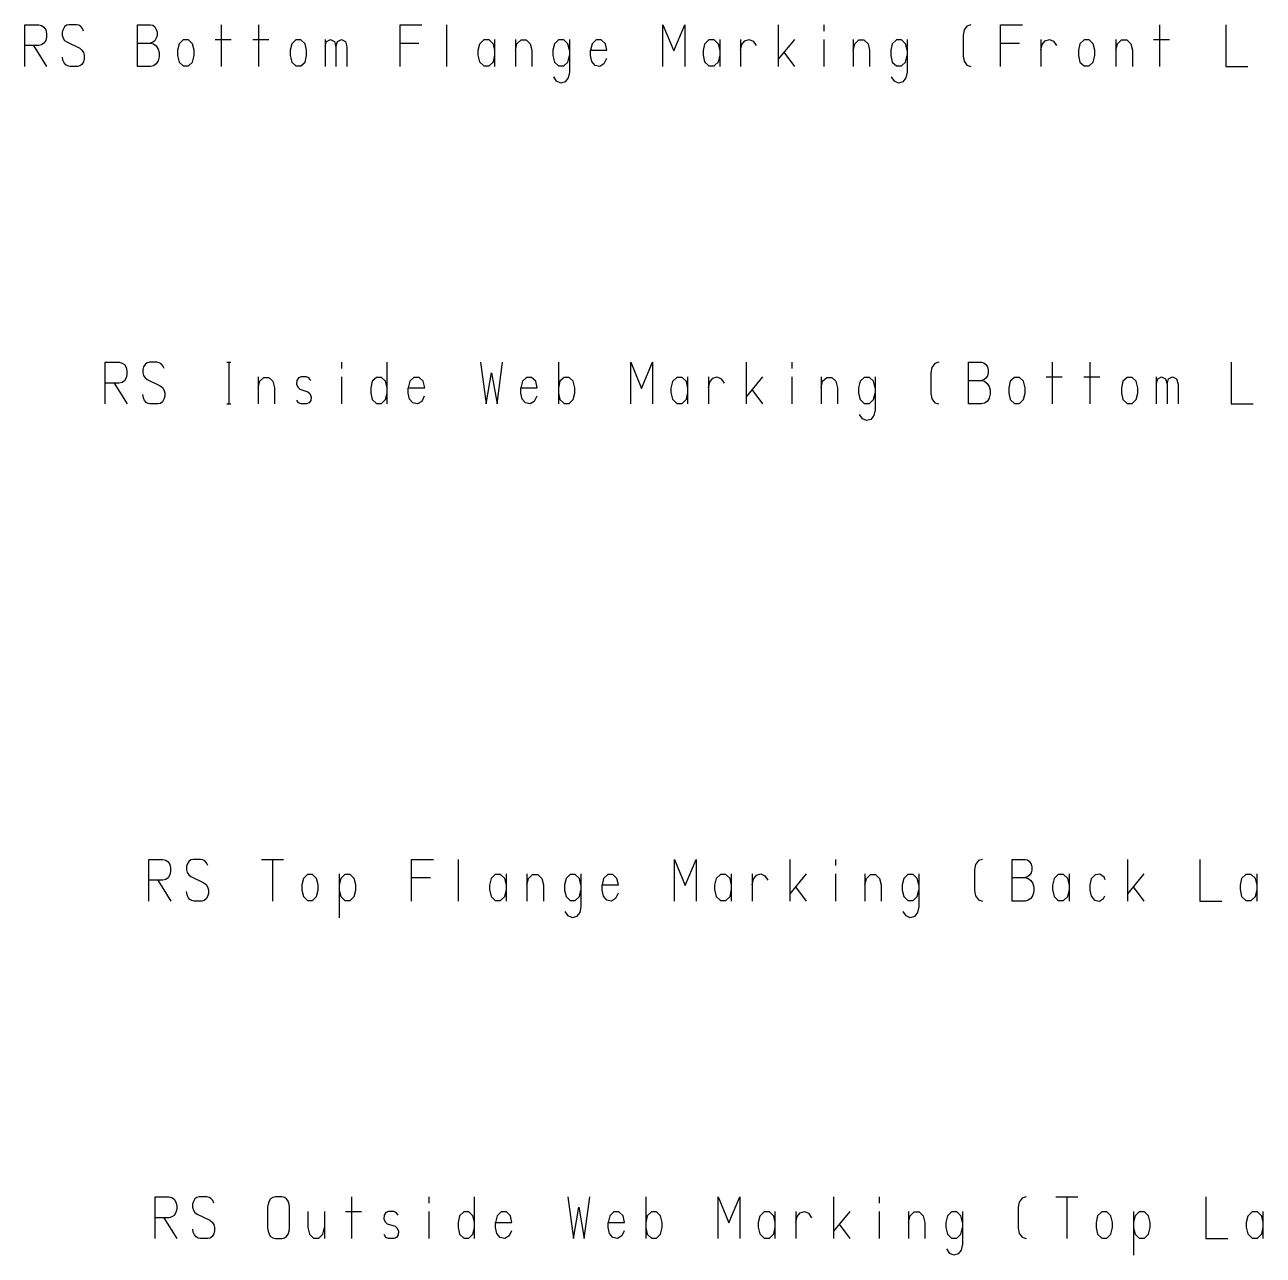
# Model space of a CAD drawing. Header units: metres. Extents: x -572 to -120, y 29 to 92.
# Drawn here: x -571.9 to -512.5, y 32.6 to 91.7 of the extents above; entities that cross this region are included whole.
import ezdxf

# ---------------------------------------------------------------- set-up
doc = ezdxf.new("R2010")
doc.units = ezdxf.units.M

msp = doc.modelspace()

# ---------------------------------------------------------------- linework, layer by layer
at = {"layer": 'Info', "color": 11, "linetype": 'CONTINUOUS'}
for p, q in [((-571.913, 91.655), (-571.238, 91.655)), ((-571.913, 89.655), (-571.913, 91.655)), ((-571.238, 91.655), (-571.107, 91.618)), ((-571.107, 91.618), (-570.994, 91.543)), ((-570.994, 91.543), (-570.91, 91.405)), ((-570.001, 91.555), (-570.076, 91.43)), ((-569.907, 91.63), (-570.001, 91.555)), ((-569.794, 91.655), (-569.907, 91.63)), ((-569.438, 91.655), (-569.794, 91.655)), ((-569.326, 91.63), (-569.438, 91.655)), ((-569.232, 91.58), (-569.326, 91.63)), ((-569.147, 91.48), (-569.232, 91.58)), ((-569.091, 91.355), (-569.147, 91.48)), ((-566.513, 91.655), (-565.885, 91.655)), ((-566.513, 89.655), (-566.513, 91.655)), ((-565.885, 91.655), (-565.772, 91.63)), ((-565.772, 91.63), (-565.679, 91.555)), ((-565.679, 91.555), (-565.604, 91.43)), ((-562.482, 89.655), (-562.482, 91.655)), ((-560.682, 89.655), (-560.682, 91.655)), ((-553.913, 91.655), (-552.863, 91.655)), ((-553.913, 89.655), (-553.913, 91.655)), ((-551.682, 91.655), (-551.682, 89.655)), ((-541.313, 91.655), (-540.788, 90.405)), ((-541.313, 89.655), (-541.313, 91.655)), ((-540.788, 90.405), (-540.263, 91.655)), ((-540.263, 91.655), (-540.263, 89.655)), ((-535.782, 91.655), (-535.782, 89.655)), ((-533.588, 91.655), (-533.588, 91.355)), ((-526.726, 91.593), (-526.866, 91.405)), ((-526.538, 91.655), (-526.726, 91.593)), ((-525.113, 91.655), (-524.063, 91.655)), ((-525.113, 89.655), (-525.113, 91.655)), ((-517.482, 89.655), (-517.482, 91.655)), ((-514.313, 91.655), (-514.313, 89.655)), ((-570.91, 90.905), (-570.994, 90.768)), ((-570.91, 91.405), (-570.872, 91.243)), ((-570.872, 91.068), (-570.91, 90.905)), ((-570.872, 91.243), (-570.872, 91.068)), ((-570.076, 91.43), (-570.113, 91.305)), ((-570.113, 91.305), (-570.113, 91.155)), ((-570.113, 91.155), (-570.076, 91.018)), ((-570.076, 91.018), (-570.001, 90.905)), ((-570.001, 90.905), (-569.897, 90.83)), ((-565.679, 90.893), (-565.772, 90.818)), ((-565.604, 91.005), (-565.679, 90.893)), ((-565.604, 91.43), (-565.566, 91.293)), ((-565.566, 91.143), (-565.604, 91.005)), ((-565.566, 91.293), (-565.566, 91.143)), ((-564.31, 90.93), (-564.507, 90.743)), ((-564.066, 90.93), (-564.31, 90.93)), ((-563.869, 90.743), (-564.066, 90.93)), ((-562.782, 90.955), (-562.013, 90.955)), ((-560.982, 90.955), (-560.213, 90.955)), ((-558.91, 90.93), (-559.107, 90.743)), ((-558.666, 90.93), (-558.91, 90.93)), ((-558.469, 90.743), (-558.666, 90.93)), ((-557.513, 90.955), (-557.513, 89.655)), ((-557.438, 90.855), (-557.251, 90.955)), ((-557.251, 90.955), (-557.063, 90.855)), ((-556.913, 90.855), (-556.726, 90.955)), ((-556.726, 90.955), (-556.538, 90.855)), ((-549.901, 90.93), (-550.107, 90.73)), ((-549.647, 90.93), (-549.901, 90.93)), ((-549.441, 90.73), (-549.647, 90.93)), ((-549.366, 89.655), (-549.366, 90.955)), ((-548.382, 90.955), (-548.382, 89.655)), ((-548.307, 90.743), (-548.11, 90.93)), ((-548.11, 90.93), (-547.866, 90.93)), ((-547.866, 90.93), (-547.669, 90.743)), ((-546.31, 90.93), (-546.507, 90.743)), ((-546.066, 90.93), (-546.31, 90.93)), ((-545.869, 90.743), (-546.066, 90.93)), ((-545.794, 90.955), (-545.794, 89.38)), ((-544.51, 90.93), (-544.707, 90.743)), ((-544.266, 90.93), (-544.51, 90.93)), ((-544.069, 90.743), (-544.266, 90.93)), ((-539.101, 90.93), (-539.307, 90.73)), ((-538.847, 90.93), (-539.101, 90.93)), ((-538.641, 90.73), (-538.847, 90.93)), ((-538.566, 89.655), (-538.566, 90.955)), ((-537.582, 90.955), (-537.582, 89.655)), ((-537.526, 90.705), (-537.376, 90.893)), ((-537.376, 90.893), (-537.169, 90.955)), ((-537.169, 90.955), (-536.972, 90.868)), ((-534.994, 90.955), (-535.782, 90.005)), ((-533.588, 90.955), (-533.588, 89.655)), ((-532.182, 90.955), (-532.182, 89.655)), ((-532.107, 90.743), (-531.91, 90.93)), ((-531.91, 90.93), (-531.666, 90.93)), ((-531.666, 90.93), (-531.469, 90.743)), ((-530.11, 90.93), (-530.307, 90.743)), ((-529.866, 90.93), (-530.11, 90.93)), ((-529.669, 90.743), (-529.866, 90.93)), ((-529.594, 90.955), (-529.594, 89.38)), ((-526.866, 91.405), (-526.913, 91.155)), ((-526.913, 91.155), (-526.913, 90.155)), ((-523.182, 90.955), (-523.182, 89.655)), ((-523.126, 90.705), (-522.976, 90.893)), ((-522.976, 90.893), (-522.769, 90.955)), ((-522.769, 90.955), (-522.572, 90.868)), ((-521.11, 90.93), (-521.307, 90.743)), ((-520.866, 90.93), (-521.11, 90.93)), ((-520.669, 90.743), (-520.866, 90.93)), ((-519.582, 90.955), (-519.582, 89.655)), ((-519.507, 90.743), (-519.31, 90.93)), ((-519.31, 90.93), (-519.066, 90.93)), ((-519.066, 90.93), (-518.869, 90.743)), ((-517.782, 90.955), (-517.013, 90.955)), ((-571.238, 90.655), (-571.913, 90.655)), ((-571.491, 90.655), (-570.863, 89.655)), ((-571.107, 90.693), (-571.238, 90.655)), ((-570.994, 90.768), (-571.107, 90.693)), ((-569.897, 90.83), (-569.279, 90.53)), ((-569.279, 90.53), (-569.176, 90.443)), ((-569.176, 90.443), (-569.101, 90.33)), ((-569.101, 90.33), (-569.063, 90.193)), ((-566.513, 90.78), (-565.885, 90.78)), ((-565.772, 90.818), (-565.885, 90.78)), ((-565.885, 90.78), (-565.744, 90.743)), ((-565.744, 90.743), (-565.613, 90.643)), ((-565.613, 90.643), (-565.519, 90.493)), ((-565.519, 90.493), (-565.472, 90.318)), ((-565.472, 90.318), (-565.472, 90.118)), ((-564.507, 90.743), (-564.582, 90.43)), ((-564.582, 90.43), (-564.582, 90.18)), ((-563.794, 90.43), (-563.869, 90.743)), ((-563.794, 90.18), (-563.794, 90.43)), ((-559.107, 90.743), (-559.182, 90.43)), ((-559.182, 90.43), (-559.182, 90.18)), ((-558.394, 90.43), (-558.469, 90.743)), ((-558.394, 90.18), (-558.394, 90.43)), ((-557.513, 90.605), (-557.438, 90.855)), ((-557.063, 90.855), (-556.988, 90.605)), ((-556.988, 90.605), (-556.913, 90.855)), ((-556.988, 90.605), (-556.988, 89.655)), ((-556.538, 90.855), (-556.463, 90.605)), ((-556.463, 90.605), (-556.463, 89.655)), ((-553.913, 90.78), (-553.013, 90.78)), ((-550.107, 90.73), (-550.182, 90.418)), ((-550.182, 90.418), (-550.182, 90.205)), ((-549.366, 90.418), (-549.441, 90.73)), ((-548.382, 90.43), (-548.307, 90.743)), ((-547.669, 90.743), (-547.594, 90.43)), ((-547.594, 90.43), (-547.594, 89.655)), ((-546.507, 90.743), (-546.582, 90.43)), ((-546.582, 90.43), (-546.582, 90.18)), ((-545.794, 90.43), (-545.869, 90.743)), ((-544.707, 90.743), (-544.782, 90.43)), ((-544.782, 90.43), (-543.994, 90.43)), ((-544.782, 90.18), (-544.782, 90.43)), ((-543.994, 90.43), (-544.069, 90.743)), ((-539.307, 90.73), (-539.382, 90.418)), ((-539.382, 90.418), (-539.382, 90.205)), ((-538.566, 90.418), (-538.641, 90.73)), ((-537.582, 90.43), (-537.526, 90.705)), ((-536.972, 90.868), (-536.832, 90.655)), ((-535.51, 90.343), (-534.994, 89.655)), ((-532.182, 90.43), (-532.107, 90.743)), ((-531.469, 90.743), (-531.394, 90.43)), ((-531.394, 90.43), (-531.394, 89.655)), ((-530.307, 90.743), (-530.382, 90.43)), ((-530.382, 90.43), (-530.382, 90.18)), ((-529.594, 90.43), (-529.669, 90.743)), ((-525.113, 90.78), (-524.213, 90.78)), ((-523.182, 90.43), (-523.126, 90.705)), ((-522.572, 90.868), (-522.432, 90.655)), ((-521.307, 90.743), (-521.382, 90.43)), ((-521.382, 90.43), (-521.382, 90.18)), ((-520.594, 90.43), (-520.669, 90.743)), ((-520.594, 90.18), (-520.594, 90.43)), ((-519.582, 90.43), (-519.507, 90.743)), ((-518.869, 90.743), (-518.794, 90.43)), ((-518.794, 90.43), (-518.794, 89.655)), ((-570.085, 89.955), (-570.104, 90.105)), ((-570.029, 89.83), (-570.085, 89.955)), ((-569.944, 89.73), (-570.029, 89.83)), ((-569.851, 89.68), (-569.944, 89.73)), ((-569.176, 89.755), (-569.269, 89.68)), ((-569.101, 89.88), (-569.176, 89.755)), ((-569.063, 90.018), (-569.101, 89.88)), ((-569.063, 90.193), (-569.063, 90.018)), ((-565.744, 89.693), (-565.885, 89.655)), ((-565.613, 89.78), (-565.744, 89.693)), ((-565.519, 89.93), (-565.613, 89.78)), ((-565.472, 90.118), (-565.519, 89.93)), ((-564.582, 90.18), (-564.507, 89.868)), ((-564.507, 89.868), (-564.31, 89.68)), ((-564.066, 89.68), (-563.869, 89.868)), ((-563.869, 89.868), (-563.794, 90.18)), ((-559.182, 90.18), (-559.107, 89.868)), ((-559.107, 89.868), (-558.91, 89.68)), ((-558.666, 89.68), (-558.469, 89.868)), ((-558.469, 89.868), (-558.394, 90.18)), ((-550.182, 90.205), (-550.107, 89.88)), ((-550.107, 89.88), (-549.901, 89.68)), ((-549.647, 89.68), (-549.441, 89.88)), ((-549.441, 89.88), (-549.366, 90.205)), ((-546.582, 90.18), (-546.507, 89.868)), ((-546.507, 89.868), (-546.31, 89.68)), ((-546.066, 89.68), (-545.869, 89.868)), ((-545.869, 89.868), (-545.794, 90.18)), ((-544.716, 89.893), (-544.782, 90.18)), ((-544.557, 89.705), (-544.716, 89.893)), ((-544.332, 89.655), (-544.557, 89.705)), ((-544.135, 89.78), (-544.332, 89.655)), ((-544.013, 90.03), (-544.135, 89.78)), ((-539.382, 90.205), (-539.307, 89.88)), ((-539.307, 89.88), (-539.101, 89.68)), ((-538.847, 89.68), (-538.641, 89.88)), ((-538.641, 89.88), (-538.566, 90.205)), ((-530.382, 90.18), (-530.307, 89.868)), ((-530.307, 89.868), (-530.11, 89.68)), ((-529.866, 89.68), (-529.669, 89.868)), ((-529.669, 89.868), (-529.594, 90.18)), ((-526.913, 90.155), (-526.866, 89.905)), ((-526.866, 89.905), (-526.726, 89.718)), ((-526.726, 89.718), (-526.538, 89.655)), ((-521.382, 90.18), (-521.307, 89.868)), ((-521.307, 89.868), (-521.11, 89.68)), ((-520.866, 89.68), (-520.669, 89.868)), ((-520.669, 89.868), (-520.594, 90.18)), ((-569.738, 89.655), (-569.851, 89.68)), ((-569.382, 89.655), (-569.738, 89.655)), ((-569.269, 89.68), (-569.382, 89.655)), ((-565.885, 89.655), (-566.513, 89.655)), ((-564.31, 89.68), (-564.066, 89.68)), ((-558.91, 89.68), (-558.666, 89.68)), ((-549.901, 89.68), (-549.647, 89.68)), ((-546.404, 88.943), (-546.544, 89.155)), ((-546.31, 89.68), (-546.066, 89.68)), ((-545.851, 89.105), (-546.001, 88.918)), ((-545.794, 89.38), (-545.851, 89.105)), ((-539.101, 89.68), (-538.847, 89.68)), ((-530.204, 88.943), (-530.344, 89.155)), ((-530.11, 89.68), (-529.866, 89.68)), ((-529.651, 89.105), (-529.801, 88.918)), ((-529.594, 89.38), (-529.651, 89.105)), ((-521.11, 89.68), (-520.866, 89.68)), ((-514.313, 89.655), (-513.263, 89.655)), ((-546.207, 88.855), (-546.404, 88.943)), ((-546.001, 88.918), (-546.207, 88.855)), ((-530.007, 88.855), (-530.204, 88.943)), ((-529.801, 88.918), (-530.007, 88.855)), ((-568.053, 75.469), (-567.378, 75.469)), ((-568.053, 73.469), (-568.053, 75.469)), ((-567.378, 75.469), (-567.247, 75.432)), ((-566.047, 75.444), (-566.14, 75.369)), ((-565.934, 75.469), (-566.047, 75.444)), ((-565.578, 75.469), (-565.934, 75.469)), ((-565.465, 75.444), (-565.578, 75.469)), ((-565.372, 75.394), (-565.465, 75.444)), ((-562.222, 75.469), (-562.034, 75.469)), ((-562.128, 75.469), (-562.128, 73.469)), ((-556.728, 75.469), (-556.728, 75.169)), ((-554.534, 73.469), (-554.534, 75.469)), ((-550.053, 75.469), (-549.79, 73.469)), ((-549.265, 73.469), (-549.003, 75.469)), ((-546.322, 75.469), (-546.322, 73.469)), ((-542.853, 75.469), (-542.328, 74.219)), ((-542.853, 73.469), (-542.853, 75.469)), ((-542.328, 74.219), (-541.803, 75.469)), ((-541.803, 75.469), (-541.803, 73.469)), ((-537.322, 75.469), (-537.322, 73.469)), ((-535.128, 75.469), (-535.128, 75.169)), ((-528.078, 75.469), (-528.265, 75.407)), ((-526.653, 75.469), (-526.025, 75.469)), ((-526.653, 73.469), (-526.653, 75.469)), ((-526.025, 75.469), (-525.912, 75.444)), ((-525.912, 75.444), (-525.819, 75.369)), ((-522.622, 73.469), (-522.622, 75.469)), ((-520.822, 73.469), (-520.822, 75.469)), ((-514.053, 75.469), (-514.053, 73.469)), ((-567.247, 75.432), (-567.134, 75.357)), ((-567.134, 75.357), (-567.05, 75.219)), ((-567.05, 75.219), (-567.012, 75.057)), ((-567.012, 74.882), (-567.05, 74.719)), ((-567.012, 75.057), (-567.012, 74.882)), ((-566.215, 75.244), (-566.253, 75.119)), ((-566.253, 75.119), (-566.253, 74.969)), ((-566.253, 74.969), (-566.215, 74.832)), ((-566.14, 75.369), (-566.215, 75.244)), ((-565.287, 75.294), (-565.372, 75.394)), ((-565.231, 75.169), (-565.287, 75.294)), ((-549.79, 73.469), (-549.528, 74.969)), ((-549.528, 74.969), (-549.265, 73.469)), ((-528.406, 75.219), (-528.453, 74.969)), ((-528.453, 74.969), (-528.453, 73.969)), ((-528.265, 75.407), (-528.406, 75.219)), ((-525.819, 75.369), (-525.744, 75.244)), ((-525.744, 75.244), (-525.706, 75.107)), ((-525.706, 74.957), (-525.744, 74.819)), ((-525.706, 75.107), (-525.706, 74.957)), ((-567.378, 74.469), (-568.053, 74.469)), ((-567.631, 74.469), (-567.003, 73.469)), ((-567.247, 74.507), (-567.378, 74.469)), ((-567.134, 74.582), (-567.247, 74.507)), ((-567.05, 74.719), (-567.134, 74.582)), ((-566.215, 74.832), (-566.14, 74.719)), ((-566.14, 74.719), (-566.037, 74.644)), ((-566.037, 74.644), (-565.419, 74.344)), ((-565.419, 74.344), (-565.315, 74.257)), ((-565.315, 74.257), (-565.24, 74.144)), ((-560.722, 74.769), (-560.722, 73.469)), ((-560.722, 74.244), (-560.647, 74.557)), ((-560.647, 74.557), (-560.45, 74.744)), ((-560.45, 74.744), (-560.206, 74.744)), ((-560.206, 74.744), (-560.009, 74.557)), ((-560.009, 74.557), (-559.934, 74.244)), ((-558.865, 74.594), (-558.884, 74.419)), ((-558.884, 74.419), (-558.819, 74.269)), ((-558.781, 74.719), (-558.865, 74.594)), ((-558.819, 74.269), (-558.715, 74.182)), ((-558.659, 74.769), (-558.781, 74.719)), ((-558.406, 74.769), (-558.659, 74.769)), ((-558.284, 74.719), (-558.406, 74.769)), ((-558.2, 74.594), (-558.284, 74.719)), ((-556.728, 74.769), (-556.728, 73.469)), ((-555.247, 74.557), (-555.322, 74.244)), ((-555.05, 74.744), (-555.247, 74.557)), ((-554.806, 74.744), (-555.05, 74.744)), ((-554.609, 74.557), (-554.806, 74.744)), ((-554.534, 74.244), (-554.609, 74.557)), ((-553.447, 74.557), (-553.522, 74.244)), ((-553.25, 74.744), (-553.447, 74.557)), ((-553.006, 74.744), (-553.25, 74.744)), ((-552.809, 74.557), (-553.006, 74.744)), ((-552.734, 74.244), (-552.809, 74.557)), ((-548.047, 74.557), (-548.122, 74.244)), ((-547.85, 74.744), (-548.047, 74.557)), ((-547.606, 74.744), (-547.85, 74.744)), ((-547.409, 74.557), (-547.606, 74.744)), ((-547.334, 74.244), (-547.409, 74.557)), ((-546.247, 74.557), (-546.322, 74.244)), ((-546.05, 74.744), (-546.247, 74.557)), ((-545.806, 74.744), (-546.05, 74.744)), ((-545.609, 74.557), (-545.806, 74.744)), ((-545.534, 74.244), (-545.609, 74.557)), ((-540.847, 74.544), (-540.922, 74.232)), ((-540.64, 74.744), (-540.847, 74.544)), ((-540.387, 74.744), (-540.64, 74.744)), ((-540.181, 74.544), (-540.387, 74.744)), ((-540.106, 74.232), (-540.181, 74.544)), ((-540.106, 73.469), (-540.106, 74.769)), ((-539.122, 74.769), (-539.122, 73.469)), ((-539.122, 74.244), (-539.065, 74.519)), ((-539.065, 74.519), (-538.915, 74.707)), ((-538.915, 74.707), (-538.709, 74.769)), ((-538.709, 74.769), (-538.512, 74.682)), ((-538.512, 74.682), (-538.372, 74.469)), ((-536.534, 74.769), (-537.322, 73.819)), ((-535.128, 74.769), (-535.128, 73.469)), ((-533.722, 74.769), (-533.722, 73.469)), ((-533.722, 74.244), (-533.647, 74.557)), ((-533.647, 74.557), (-533.45, 74.744)), ((-533.45, 74.744), (-533.206, 74.744)), ((-533.206, 74.744), (-533.009, 74.557)), ((-533.009, 74.557), (-532.934, 74.244)), ((-531.847, 74.557), (-531.922, 74.244)), ((-531.65, 74.744), (-531.847, 74.557)), ((-531.406, 74.744), (-531.65, 74.744)), ((-531.209, 74.557), (-531.406, 74.744)), ((-531.134, 74.244), (-531.209, 74.557)), ((-531.134, 74.769), (-531.134, 73.194)), ((-526.653, 74.594), (-526.025, 74.594)), ((-525.912, 74.632), (-526.025, 74.594)), ((-526.025, 74.594), (-525.884, 74.557)), ((-525.819, 74.707), (-525.912, 74.632)), ((-525.884, 74.557), (-525.753, 74.457)), ((-525.744, 74.819), (-525.819, 74.707)), ((-525.753, 74.457), (-525.659, 74.307)), ((-525.659, 74.307), (-525.612, 74.132)), ((-524.647, 74.557), (-524.722, 74.244)), ((-524.45, 74.744), (-524.647, 74.557)), ((-524.206, 74.744), (-524.45, 74.744)), ((-524.009, 74.557), (-524.206, 74.744)), ((-523.934, 74.244), (-524.009, 74.557)), ((-522.922, 74.769), (-522.153, 74.769)), ((-521.122, 74.769), (-520.353, 74.769)), ((-519.247, 74.557), (-519.322, 74.244)), ((-519.05, 74.744), (-519.247, 74.557)), ((-518.806, 74.744), (-519.05, 74.744)), ((-518.609, 74.557), (-518.806, 74.744)), ((-518.534, 74.244), (-518.609, 74.557)), ((-517.653, 74.769), (-517.653, 73.469)), ((-517.653, 74.419), (-517.578, 74.669)), ((-517.578, 74.669), (-517.39, 74.769)), ((-517.39, 74.769), (-517.203, 74.669)), ((-517.203, 74.669), (-517.128, 74.419)), ((-517.128, 74.419), (-517.053, 74.669)), ((-517.128, 74.419), (-517.128, 73.469)), ((-517.053, 74.669), (-516.865, 74.769)), ((-516.865, 74.769), (-516.678, 74.669)), ((-516.678, 74.669), (-516.603, 74.419)), ((-516.603, 74.419), (-516.603, 73.469)), ((-566.225, 73.769), (-566.244, 73.919)), ((-566.169, 73.644), (-566.225, 73.769)), ((-565.24, 73.694), (-565.315, 73.569)), ((-565.24, 74.144), (-565.203, 74.007)), ((-565.203, 73.832), (-565.24, 73.694)), ((-565.203, 74.007), (-565.203, 73.832)), ((-559.934, 74.244), (-559.934, 73.469)), ((-558.781, 73.519), (-558.865, 73.657)), ((-558.715, 74.182), (-558.34, 74.057)), ((-558.34, 74.057), (-558.237, 73.969)), ((-558.237, 73.969), (-558.172, 73.819)), ((-558.172, 73.819), (-558.19, 73.644)), ((-555.322, 74.244), (-555.322, 73.994)), ((-555.322, 73.994), (-555.247, 73.682)), ((-555.247, 73.682), (-555.05, 73.494)), ((-554.806, 73.494), (-554.609, 73.682)), ((-554.609, 73.682), (-554.534, 73.994)), ((-553.522, 74.244), (-552.734, 74.244)), ((-553.522, 73.994), (-553.522, 74.244)), ((-553.456, 73.707), (-553.522, 73.994)), ((-553.297, 73.519), (-553.456, 73.707)), ((-552.753, 73.844), (-552.875, 73.594)), ((-548.122, 74.244), (-547.334, 74.244)), ((-548.122, 73.994), (-548.122, 74.244)), ((-548.056, 73.707), (-548.122, 73.994)), ((-547.897, 73.519), (-548.056, 73.707)), ((-547.353, 73.844), (-547.475, 73.594)), ((-546.322, 73.994), (-546.247, 73.682)), ((-546.247, 73.682), (-546.05, 73.494)), ((-545.806, 73.494), (-545.609, 73.682)), ((-545.609, 73.682), (-545.534, 73.994)), ((-545.534, 73.994), (-545.534, 74.244)), ((-540.922, 74.232), (-540.922, 74.019)), ((-540.922, 74.019), (-540.847, 73.694)), ((-540.847, 73.694), (-540.64, 73.494)), ((-540.387, 73.494), (-540.181, 73.694)), ((-540.181, 73.694), (-540.106, 74.019)), ((-537.05, 74.157), (-536.534, 73.469)), ((-532.934, 74.244), (-532.934, 73.469)), ((-531.922, 74.244), (-531.922, 73.994)), ((-531.922, 73.994), (-531.847, 73.682)), ((-531.847, 73.682), (-531.65, 73.494)), ((-531.406, 73.494), (-531.209, 73.682)), ((-531.209, 73.682), (-531.134, 73.994)), ((-528.453, 73.969), (-528.406, 73.719)), ((-528.406, 73.719), (-528.265, 73.532)), ((-525.659, 73.744), (-525.753, 73.594)), ((-525.612, 73.932), (-525.659, 73.744)), ((-525.612, 74.132), (-525.612, 73.932)), ((-524.722, 74.244), (-524.722, 73.994)), ((-524.722, 73.994), (-524.647, 73.682)), ((-524.647, 73.682), (-524.45, 73.494)), ((-524.206, 73.494), (-524.009, 73.682)), ((-524.009, 73.682), (-523.934, 73.994)), ((-523.934, 73.994), (-523.934, 74.244)), ((-519.322, 74.244), (-519.322, 73.994)), ((-519.322, 73.994), (-519.247, 73.682)), ((-519.247, 73.682), (-519.05, 73.494)), ((-518.806, 73.494), (-518.609, 73.682)), ((-518.609, 73.682), (-518.534, 73.994)), ((-518.534, 73.994), (-518.534, 74.244)), ((-566.084, 73.544), (-566.169, 73.644)), ((-565.99, 73.494), (-566.084, 73.544)), ((-565.878, 73.469), (-565.99, 73.494)), ((-565.522, 73.469), (-565.878, 73.469)), ((-565.409, 73.494), (-565.522, 73.469)), ((-565.315, 73.569), (-565.409, 73.494)), ((-562.222, 73.469), (-562.034, 73.469)), ((-558.65, 73.469), (-558.781, 73.519)), ((-558.397, 73.469), (-558.65, 73.469)), ((-558.275, 73.519), (-558.397, 73.469)), ((-558.19, 73.644), (-558.275, 73.519)), ((-555.05, 73.494), (-554.806, 73.494)), ((-553.072, 73.469), (-553.297, 73.519)), ((-552.875, 73.594), (-553.072, 73.469)), ((-547.672, 73.469), (-547.897, 73.519)), ((-547.475, 73.594), (-547.672, 73.469)), ((-546.05, 73.494), (-545.806, 73.494)), ((-540.64, 73.494), (-540.387, 73.494)), ((-531.65, 73.494), (-531.406, 73.494)), ((-531.134, 73.194), (-531.19, 72.919)), ((-528.265, 73.532), (-528.078, 73.469)), ((-526.025, 73.469), (-526.653, 73.469)), ((-525.884, 73.507), (-526.025, 73.469)), ((-525.753, 73.594), (-525.884, 73.507)), ((-524.45, 73.494), (-524.206, 73.494)), ((-519.05, 73.494), (-518.806, 73.494)), ((-514.053, 73.469), (-513.003, 73.469)), ((-531.744, 72.757), (-531.884, 72.969)), ((-531.547, 72.669), (-531.744, 72.757)), ((-531.34, 72.732), (-531.547, 72.669)), ((-531.19, 72.919), (-531.34, 72.732)), ((-565.959, 51.631), (-565.284, 51.631)), ((-565.959, 49.631), (-565.959, 51.631)), ((-565.284, 51.631), (-565.152, 51.594)), ((-565.152, 51.594), (-565.04, 51.519)), ((-565.04, 51.519), (-564.956, 51.381)), ((-564.956, 51.381), (-564.918, 51.219)), ((-564.918, 51.219), (-564.918, 51.044)), ((-564.121, 51.406), (-564.159, 51.281)), ((-564.159, 51.281), (-564.159, 51.131)), ((-564.159, 51.131), (-564.121, 50.994)), ((-564.046, 51.531), (-564.121, 51.406)), ((-563.952, 51.606), (-564.046, 51.531)), ((-563.84, 51.631), (-563.952, 51.606)), ((-563.484, 51.631), (-563.84, 51.631)), ((-563.371, 51.606), (-563.484, 51.631)), ((-563.277, 51.556), (-563.371, 51.606)), ((-563.193, 51.456), (-563.277, 51.556)), ((-563.137, 51.331), (-563.193, 51.456)), ((-560.559, 51.631), (-559.509, 51.631)), ((-560.034, 51.631), (-560.034, 49.631)), ((-553.359, 51.631), (-552.309, 51.631)), ((-553.359, 49.631), (-553.359, 51.631)), ((-551.127, 51.631), (-551.127, 49.631)), ((-540.759, 51.631), (-540.234, 50.381)), ((-540.759, 49.631), (-540.759, 51.631)), ((-540.234, 50.381), (-539.709, 51.631)), ((-539.709, 51.631), (-539.709, 49.631)), ((-535.227, 51.631), (-535.227, 49.631)), ((-533.034, 51.631), (-533.034, 51.331)), ((-526.312, 51.381), (-526.359, 51.131)), ((-526.359, 51.131), (-526.359, 50.131)), ((-526.171, 51.569), (-526.312, 51.381)), ((-525.984, 51.631), (-526.171, 51.569)), ((-524.559, 51.631), (-523.931, 51.631)), ((-524.559, 49.631), (-524.559, 51.631)), ((-523.931, 51.631), (-523.818, 51.606)), ((-523.818, 51.606), (-523.724, 51.531)), ((-523.724, 51.531), (-523.649, 51.406)), ((-523.649, 51.406), (-523.612, 51.269)), ((-523.612, 51.119), (-523.649, 50.981)), ((-523.612, 51.269), (-523.612, 51.119)), ((-519.027, 51.631), (-519.027, 49.631)), ((-515.559, 51.631), (-515.559, 49.631)), ((-565.284, 50.631), (-565.959, 50.631)), ((-565.537, 50.631), (-564.909, 49.631)), ((-565.152, 50.669), (-565.284, 50.631)), ((-565.04, 50.744), (-565.152, 50.669)), ((-564.956, 50.881), (-565.04, 50.744)), ((-564.918, 51.044), (-564.956, 50.881)), ((-564.121, 50.994), (-564.046, 50.881)), ((-564.046, 50.881), (-563.943, 50.806)), ((-563.943, 50.806), (-563.324, 50.506)), ((-563.324, 50.506), (-563.221, 50.419)), ((-558.552, 50.719), (-558.627, 50.406)), ((-558.356, 50.906), (-558.552, 50.719)), ((-558.112, 50.906), (-558.356, 50.906)), ((-557.915, 50.719), (-558.112, 50.906)), ((-557.84, 50.406), (-557.915, 50.719)), ((-556.827, 50.931), (-556.827, 48.831)), ((-556.752, 50.719), (-556.827, 50.406)), ((-556.556, 50.906), (-556.752, 50.719)), ((-556.312, 50.906), (-556.556, 50.906)), ((-556.115, 50.719), (-556.312, 50.906)), ((-556.04, 50.406), (-556.115, 50.719)), ((-553.359, 50.756), (-552.459, 50.756)), ((-549.552, 50.706), (-549.627, 50.394)), ((-549.346, 50.906), (-549.552, 50.706)), ((-549.093, 50.906), (-549.346, 50.906)), ((-548.887, 50.706), (-549.093, 50.906)), ((-548.812, 50.394), (-548.887, 50.706)), ((-548.812, 49.631), (-548.812, 50.931)), ((-547.827, 50.931), (-547.827, 49.631)), ((-547.827, 50.406), (-547.752, 50.719)), ((-547.752, 50.719), (-547.556, 50.906)), ((-547.556, 50.906), (-547.312, 50.906)), ((-547.312, 50.906), (-547.115, 50.719)), ((-547.115, 50.719), (-547.04, 50.406)), ((-545.952, 50.719), (-546.027, 50.406)), ((-545.756, 50.906), (-545.952, 50.719)), ((-545.512, 50.906), (-545.756, 50.906)), ((-545.315, 50.719), (-545.512, 50.906)), ((-545.24, 50.406), (-545.315, 50.719)), ((-545.24, 50.931), (-545.24, 49.356)), ((-544.152, 50.719), (-544.227, 50.406)), ((-543.956, 50.906), (-544.152, 50.719)), ((-543.712, 50.906), (-543.956, 50.906)), ((-543.515, 50.719), (-543.712, 50.906)), ((-543.44, 50.406), (-543.515, 50.719)), ((-538.752, 50.706), (-538.827, 50.394)), ((-538.546, 50.906), (-538.752, 50.706)), ((-538.293, 50.906), (-538.546, 50.906)), ((-538.087, 50.706), (-538.293, 50.906)), ((-538.012, 50.394), (-538.087, 50.706)), ((-538.012, 49.631), (-538.012, 50.931)), ((-537.027, 50.931), (-537.027, 49.631)), ((-537.027, 50.406), (-536.971, 50.681)), ((-536.971, 50.681), (-536.821, 50.869)), ((-536.821, 50.869), (-536.615, 50.931)), ((-536.615, 50.931), (-536.418, 50.844)), ((-536.418, 50.844), (-536.277, 50.631)), ((-534.44, 50.931), (-535.227, 49.981)), ((-533.034, 50.931), (-533.034, 49.631)), ((-531.627, 50.931), (-531.627, 49.631)), ((-531.627, 50.406), (-531.552, 50.719)), ((-531.552, 50.719), (-531.356, 50.906)), ((-531.356, 50.906), (-531.112, 50.906)), ((-531.112, 50.906), (-530.915, 50.719)), ((-530.915, 50.719), (-530.84, 50.406)), ((-529.752, 50.719), (-529.827, 50.406)), ((-529.556, 50.906), (-529.752, 50.719)), ((-529.312, 50.906), (-529.556, 50.906)), ((-529.115, 50.719), (-529.312, 50.906)), ((-529.04, 50.406), (-529.115, 50.719)), ((-529.04, 50.931), (-529.04, 49.356)), ((-524.559, 50.756), (-523.931, 50.756)), ((-523.818, 50.794), (-523.931, 50.756)), ((-523.931, 50.756), (-523.79, 50.719)), ((-523.724, 50.869), (-523.818, 50.794)), ((-523.79, 50.719), (-523.659, 50.619)), ((-523.649, 50.981), (-523.724, 50.869)), ((-523.659, 50.619), (-523.565, 50.469)), ((-522.552, 50.706), (-522.627, 50.394)), ((-522.346, 50.906), (-522.552, 50.706)), ((-522.093, 50.906), (-522.346, 50.906)), ((-521.887, 50.706), (-522.093, 50.906)), ((-521.812, 50.394), (-521.887, 50.706)), ((-521.812, 49.631), (-521.812, 50.931)), ((-520.762, 50.694), (-520.827, 50.406)), ((-520.584, 50.894), (-520.762, 50.694)), ((-520.359, 50.919), (-520.584, 50.894)), ((-520.152, 50.781), (-520.359, 50.919)), ((-520.096, 50.644), (-520.152, 50.781)), ((-518.24, 50.931), (-519.027, 49.981)), ((-513.552, 50.706), (-513.627, 50.394)), ((-513.346, 50.906), (-513.552, 50.706)), ((-513.093, 50.906), (-513.346, 50.906)), ((-512.887, 50.706), (-513.093, 50.906)), ((-512.812, 50.394), (-512.887, 50.706)), ((-512.812, 49.631), (-512.812, 50.931)), ((-564.131, 49.931), (-564.149, 50.081)), ((-564.074, 49.806), (-564.131, 49.931)), ((-563.221, 50.419), (-563.146, 50.306)), ((-563.146, 50.306), (-563.109, 50.169)), ((-563.109, 49.994), (-563.146, 49.856)), ((-563.109, 50.169), (-563.109, 49.994)), ((-558.627, 50.406), (-558.627, 50.156)), ((-558.627, 50.156), (-558.552, 49.844)), ((-557.915, 49.844), (-557.84, 50.156)), ((-557.84, 50.156), (-557.84, 50.406)), ((-556.827, 50.156), (-556.752, 49.844)), ((-556.115, 49.844), (-556.04, 50.156)), ((-556.04, 50.156), (-556.04, 50.406)), ((-549.627, 50.394), (-549.627, 50.181)), ((-549.627, 50.181), (-549.552, 49.856)), ((-548.887, 49.856), (-548.812, 50.181)), ((-547.04, 50.406), (-547.04, 49.631)), ((-546.027, 50.406), (-546.027, 50.156)), ((-546.027, 50.156), (-545.952, 49.844)), ((-545.315, 49.844), (-545.24, 50.156)), ((-544.227, 50.406), (-543.44, 50.406)), ((-544.227, 50.156), (-544.227, 50.406)), ((-544.162, 49.869), (-544.227, 50.156)), ((-543.459, 50.006), (-543.581, 49.756)), ((-538.827, 50.394), (-538.827, 50.181)), ((-538.827, 50.181), (-538.752, 49.856)), ((-538.087, 49.856), (-538.012, 50.181)), ((-534.956, 50.319), (-534.44, 49.631)), ((-530.84, 50.406), (-530.84, 49.631)), ((-529.827, 50.406), (-529.827, 50.156)), ((-529.827, 50.156), (-529.752, 49.844)), ((-529.115, 49.844), (-529.04, 50.156)), ((-526.359, 50.131), (-526.312, 49.881)), ((-523.565, 49.906), (-523.659, 49.756)), ((-523.565, 50.469), (-523.518, 50.294)), ((-523.518, 50.094), (-523.565, 49.906)), ((-523.518, 50.294), (-523.518, 50.094)), ((-522.627, 50.394), (-522.627, 50.181)), ((-522.627, 50.181), (-522.552, 49.856)), ((-521.887, 49.856), (-521.812, 50.181)), ((-520.827, 50.406), (-520.827, 50.156)), ((-520.827, 50.156), (-520.762, 49.869)), ((-518.756, 50.319), (-518.24, 49.631)), ((-513.627, 50.394), (-513.627, 50.181)), ((-513.627, 50.181), (-513.552, 49.856)), ((-512.887, 49.856), (-512.812, 50.181)), ((-563.99, 49.706), (-564.074, 49.806)), ((-563.896, 49.656), (-563.99, 49.706)), ((-563.784, 49.631), (-563.896, 49.656)), ((-563.427, 49.631), (-563.784, 49.631)), ((-563.315, 49.656), (-563.427, 49.631)), ((-563.221, 49.731), (-563.315, 49.656)), ((-563.146, 49.856), (-563.221, 49.731)), ((-558.552, 49.844), (-558.356, 49.656)), ((-558.356, 49.656), (-558.112, 49.656)), ((-558.112, 49.656), (-557.915, 49.844)), ((-556.752, 49.844), (-556.556, 49.656)), ((-556.556, 49.656), (-556.312, 49.656)), ((-556.312, 49.656), (-556.115, 49.844)), ((-549.552, 49.856), (-549.346, 49.656)), ((-549.346, 49.656), (-549.093, 49.656)), ((-549.093, 49.656), (-548.887, 49.856)), ((-545.952, 49.844), (-545.756, 49.656)), ((-545.756, 49.656), (-545.512, 49.656)), ((-545.512, 49.656), (-545.315, 49.844)), ((-545.24, 49.356), (-545.296, 49.081)), ((-544.002, 49.681), (-544.162, 49.869)), ((-543.777, 49.631), (-544.002, 49.681)), ((-543.581, 49.756), (-543.777, 49.631)), ((-538.752, 49.856), (-538.546, 49.656)), ((-538.546, 49.656), (-538.293, 49.656)), ((-538.293, 49.656), (-538.087, 49.856)), ((-529.752, 49.844), (-529.556, 49.656)), ((-529.556, 49.656), (-529.312, 49.656)), ((-529.312, 49.656), (-529.115, 49.844)), ((-529.04, 49.356), (-529.096, 49.081)), ((-526.312, 49.881), (-526.171, 49.694)), ((-526.171, 49.694), (-525.984, 49.631)), ((-523.931, 49.631), (-524.559, 49.631)), ((-523.79, 49.669), (-523.931, 49.631)), ((-523.659, 49.756), (-523.79, 49.669)), ((-522.552, 49.856), (-522.346, 49.656)), ((-522.346, 49.656), (-522.093, 49.656)), ((-522.093, 49.656), (-521.887, 49.856)), ((-520.762, 49.869), (-520.602, 49.681)), ((-520.602, 49.681), (-520.377, 49.631)), ((-520.377, 49.631), (-520.181, 49.756)), ((-520.181, 49.756), (-520.115, 49.881)), ((-515.559, 49.631), (-514.509, 49.631)), ((-513.552, 49.856), (-513.346, 49.656)), ((-513.346, 49.656), (-513.093, 49.656)), ((-513.093, 49.656), (-512.887, 49.856)), ((-545.849, 48.919), (-545.99, 49.131)), ((-545.652, 48.831), (-545.849, 48.919)), ((-545.446, 48.894), (-545.652, 48.831)), ((-545.296, 49.081), (-545.446, 48.894)), ((-529.649, 48.919), (-529.79, 49.131)), ((-529.452, 48.831), (-529.649, 48.919)), ((-529.246, 48.894), (-529.452, 48.831)), ((-529.096, 49.081), (-529.246, 48.894)), ((-565.664, 35.445), (-564.989, 35.445)), ((-565.664, 33.445), (-565.664, 35.445)), ((-564.989, 35.445), (-564.858, 35.407)), ((-564.858, 35.407), (-564.746, 35.332)), ((-564.746, 35.332), (-564.661, 35.195)), ((-564.661, 35.195), (-564.624, 35.032)), ((-563.827, 35.22), (-563.864, 35.095)), ((-563.864, 35.095), (-563.864, 34.945)), ((-563.752, 35.345), (-563.827, 35.22)), ((-563.658, 35.42), (-563.752, 35.345)), ((-563.546, 35.445), (-563.658, 35.42)), ((-563.189, 35.445), (-563.546, 35.445)), ((-563.077, 35.42), (-563.189, 35.445)), ((-562.983, 35.37), (-563.077, 35.42)), ((-562.899, 35.27), (-562.983, 35.37)), ((-562.842, 35.145), (-562.899, 35.27)), ((-560.246, 35.095), (-560.264, 34.945)), ((-560.199, 35.232), (-560.246, 35.095)), ((-560.124, 35.345), (-560.199, 35.232)), ((-560.021, 35.407), (-560.124, 35.345)), ((-559.889, 35.445), (-560.021, 35.407)), ((-559.589, 35.445), (-559.889, 35.445)), ((-559.458, 35.407), (-559.589, 35.445)), ((-559.355, 35.345), (-559.458, 35.407)), ((-559.28, 35.232), (-559.355, 35.345)), ((-559.233, 35.095), (-559.28, 35.232)), ((-559.214, 34.945), (-559.233, 35.095)), ((-556.233, 33.445), (-556.233, 35.445)), ((-552.539, 35.445), (-552.539, 35.145)), ((-550.346, 33.445), (-550.346, 35.445)), ((-545.864, 35.445), (-545.602, 33.445)), ((-545.077, 33.445), (-544.814, 35.445)), ((-542.133, 35.445), (-542.133, 33.445)), ((-538.664, 35.445), (-538.139, 34.195)), ((-538.664, 33.445), (-538.664, 35.445)), ((-538.139, 34.195), (-537.614, 35.445)), ((-537.614, 35.445), (-537.614, 33.445)), ((-533.133, 35.445), (-533.133, 33.445)), ((-530.939, 35.445), (-530.939, 35.145)), ((-524.217, 35.195), (-524.264, 34.945)), ((-524.077, 35.382), (-524.217, 35.195)), ((-523.889, 35.445), (-524.077, 35.382)), ((-522.464, 35.445), (-521.414, 35.445)), ((-521.939, 35.445), (-521.939, 33.445)), ((-515.264, 35.445), (-515.264, 33.445)), ((-564.858, 34.482), (-564.989, 34.445)), ((-564.746, 34.557), (-564.858, 34.482)), ((-564.661, 34.695), (-564.746, 34.557)), ((-564.624, 34.857), (-564.661, 34.695)), ((-564.624, 35.032), (-564.624, 34.857)), ((-563.864, 34.945), (-563.827, 34.807)), ((-563.827, 34.807), (-563.752, 34.695)), ((-563.752, 34.695), (-563.649, 34.62)), ((-563.649, 34.62), (-563.03, 34.32)), ((-560.264, 34.945), (-560.264, 33.945)), ((-559.214, 33.945), (-559.214, 34.945)), ((-558.333, 34.745), (-558.333, 33.97)), ((-557.546, 34.745), (-557.546, 33.445)), ((-556.533, 34.745), (-555.764, 34.745)), ((-554.677, 34.57), (-554.696, 34.395)), ((-554.592, 34.695), (-554.677, 34.57)), ((-554.471, 34.745), (-554.592, 34.695)), ((-554.217, 34.745), (-554.471, 34.745)), ((-554.096, 34.695), (-554.217, 34.745)), ((-554.011, 34.57), (-554.096, 34.695)), ((-552.539, 34.745), (-552.539, 33.445)), ((-551.058, 34.532), (-551.133, 34.22)), ((-550.861, 34.72), (-551.058, 34.532)), ((-550.617, 34.72), (-550.861, 34.72)), ((-550.421, 34.532), (-550.617, 34.72)), ((-550.346, 34.22), (-550.421, 34.532)), ((-549.258, 34.532), (-549.333, 34.22)), ((-549.061, 34.72), (-549.258, 34.532)), ((-548.817, 34.72), (-549.061, 34.72)), ((-548.621, 34.532), (-548.817, 34.72)), ((-548.546, 34.22), (-548.621, 34.532)), ((-545.602, 33.445), (-545.339, 34.945)), ((-545.339, 34.945), (-545.077, 33.445)), ((-543.858, 34.532), (-543.933, 34.22)), ((-543.661, 34.72), (-543.858, 34.532)), ((-543.417, 34.72), (-543.661, 34.72)), ((-543.221, 34.532), (-543.417, 34.72)), ((-543.146, 34.22), (-543.221, 34.532)), ((-542.058, 34.532), (-542.133, 34.22)), ((-541.861, 34.72), (-542.058, 34.532)), ((-541.617, 34.72), (-541.861, 34.72)), ((-541.421, 34.532), (-541.617, 34.72)), ((-541.346, 34.22), (-541.421, 34.532)), ((-536.658, 34.52), (-536.733, 34.207)), ((-536.452, 34.72), (-536.658, 34.52)), ((-536.199, 34.72), (-536.452, 34.72)), ((-535.992, 34.52), (-536.199, 34.72)), ((-535.917, 34.207), (-535.992, 34.52)), ((-535.917, 33.445), (-535.917, 34.745)), ((-534.933, 34.745), (-534.933, 33.445)), ((-534.933, 34.22), (-534.877, 34.495)), ((-534.877, 34.495), (-534.727, 34.682)), ((-534.727, 34.682), (-534.521, 34.745)), ((-534.521, 34.745), (-534.324, 34.657)), ((-534.324, 34.657), (-534.183, 34.445)), ((-532.346, 34.745), (-533.133, 33.795)), ((-530.939, 34.745), (-530.939, 33.445)), ((-529.533, 34.745), (-529.533, 33.445)), ((-529.533, 34.22), (-529.458, 34.532)), ((-529.458, 34.532), (-529.261, 34.72)), ((-529.261, 34.72), (-529.017, 34.72)), ((-529.017, 34.72), (-528.821, 34.532)), ((-528.821, 34.532), (-528.746, 34.22)), ((-527.658, 34.532), (-527.733, 34.22)), ((-527.461, 34.72), (-527.658, 34.532)), ((-527.217, 34.72), (-527.461, 34.72)), ((-527.021, 34.532), (-527.217, 34.72)), ((-526.946, 34.22), (-527.021, 34.532)), ((-526.946, 34.745), (-526.946, 33.17)), ((-524.264, 34.945), (-524.264, 33.945)), ((-520.458, 34.532), (-520.533, 34.22)), ((-520.261, 34.72), (-520.458, 34.532)), ((-520.017, 34.72), (-520.261, 34.72)), ((-519.821, 34.532), (-520.017, 34.72)), ((-519.746, 34.22), (-519.821, 34.532)), ((-518.733, 34.745), (-518.733, 32.645)), ((-518.658, 34.532), (-518.733, 34.22)), ((-518.461, 34.72), (-518.658, 34.532)), ((-518.217, 34.72), (-518.461, 34.72)), ((-518.021, 34.532), (-518.217, 34.72)), ((-517.946, 34.22), (-518.021, 34.532)), ((-513.258, 34.52), (-513.333, 34.207)), ((-513.052, 34.72), (-513.258, 34.52)), ((-512.799, 34.72), (-513.052, 34.72)), ((-512.592, 34.52), (-512.799, 34.72)), ((-512.517, 34.207), (-512.592, 34.52)), ((-512.517, 33.445), (-512.517, 34.745)), ((-564.989, 34.445), (-565.664, 34.445)), ((-565.242, 34.445), (-564.614, 33.445)), ((-563.836, 33.745), (-563.855, 33.895)), ((-563.03, 34.32), (-562.927, 34.232)), ((-562.927, 34.232), (-562.852, 34.12)), ((-562.852, 34.12), (-562.814, 33.982)), ((-562.814, 33.982), (-562.814, 33.807)), ((-560.264, 33.945), (-560.246, 33.795)), ((-559.233, 33.795), (-559.214, 33.945)), ((-558.333, 33.97), (-558.258, 33.657)), ((-557.621, 33.657), (-557.546, 33.97)), ((-554.696, 34.395), (-554.63, 34.245)), ((-554.63, 34.245), (-554.527, 34.157)), ((-554.527, 34.157), (-554.152, 34.032)), ((-554.152, 34.032), (-554.049, 33.945)), ((-554.049, 33.945), (-553.983, 33.795)), ((-551.133, 34.22), (-551.133, 33.97)), ((-551.133, 33.97), (-551.058, 33.657)), ((-550.421, 33.657), (-550.346, 33.97)), ((-549.333, 34.22), (-548.546, 34.22)), ((-549.333, 33.97), (-549.333, 34.22)), ((-549.267, 33.682), (-549.333, 33.97)), ((-543.933, 34.22), (-543.146, 34.22)), ((-543.933, 33.97), (-543.933, 34.22)), ((-543.867, 33.682), (-543.933, 33.97)), ((-542.133, 33.97), (-542.058, 33.657)), ((-541.421, 33.657), (-541.346, 33.97)), ((-541.346, 33.97), (-541.346, 34.22)), ((-536.733, 34.207), (-536.733, 33.995)), ((-536.733, 33.995), (-536.658, 33.67)), ((-535.992, 33.67), (-535.917, 33.995)), ((-532.861, 34.132), (-532.346, 33.445)), ((-528.746, 34.22), (-528.746, 33.445)), ((-527.733, 34.22), (-527.733, 33.97)), ((-527.733, 33.97), (-527.658, 33.657)), ((-527.021, 33.657), (-526.946, 33.97)), ((-524.264, 33.945), (-524.217, 33.695)), ((-520.533, 34.22), (-520.533, 33.97)), ((-520.533, 33.97), (-520.458, 33.657)), ((-519.821, 33.657), (-519.746, 33.97)), ((-519.746, 33.97), (-519.746, 34.22)), ((-518.733, 33.97), (-518.658, 33.657)), ((-518.021, 33.657), (-517.946, 33.97)), ((-517.946, 33.97), (-517.946, 34.22)), ((-513.333, 34.207), (-513.333, 33.995)), ((-513.333, 33.995), (-513.258, 33.67)), ((-512.592, 33.67), (-512.517, 33.995)), ((-563.78, 33.62), (-563.836, 33.745)), ((-563.696, 33.52), (-563.78, 33.62)), ((-563.602, 33.47), (-563.696, 33.52)), ((-563.489, 33.445), (-563.602, 33.47)), ((-563.133, 33.445), (-563.489, 33.445)), ((-563.021, 33.47), (-563.133, 33.445)), ((-562.927, 33.545), (-563.021, 33.47)), ((-562.852, 33.67), (-562.927, 33.545)), ((-562.814, 33.807), (-562.852, 33.67)), ((-560.246, 33.795), (-560.199, 33.657)), ((-560.199, 33.657), (-560.124, 33.545)), ((-560.124, 33.545), (-560.021, 33.482)), ((-560.021, 33.482), (-559.889, 33.445)), ((-559.889, 33.445), (-559.589, 33.445)), ((-559.589, 33.445), (-559.458, 33.482)), ((-559.458, 33.482), (-559.355, 33.545)), ((-559.355, 33.545), (-559.28, 33.657)), ((-559.28, 33.657), (-559.233, 33.795)), ((-558.258, 33.657), (-558.061, 33.47)), ((-558.061, 33.47), (-557.817, 33.47)), ((-557.817, 33.47), (-557.621, 33.657)), ((-554.592, 33.495), (-554.677, 33.632)), ((-554.461, 33.445), (-554.592, 33.495)), ((-554.208, 33.445), (-554.461, 33.445)), ((-554.086, 33.495), (-554.208, 33.445)), ((-554.002, 33.62), (-554.086, 33.495)), ((-553.983, 33.795), (-554.002, 33.62)), ((-551.058, 33.657), (-550.861, 33.47)), ((-550.861, 33.47), (-550.617, 33.47)), ((-550.617, 33.47), (-550.421, 33.657)), ((-549.108, 33.495), (-549.267, 33.682)), ((-548.883, 33.445), (-549.108, 33.495)), ((-548.686, 33.57), (-548.883, 33.445)), ((-548.564, 33.82), (-548.686, 33.57)), ((-543.708, 33.495), (-543.867, 33.682)), ((-543.483, 33.445), (-543.708, 33.495)), ((-543.286, 33.57), (-543.483, 33.445)), ((-543.164, 33.82), (-543.286, 33.57)), ((-542.058, 33.657), (-541.861, 33.47)), ((-541.861, 33.47), (-541.617, 33.47)), ((-541.617, 33.47), (-541.421, 33.657)), ((-536.658, 33.67), (-536.452, 33.47)), ((-536.452, 33.47), (-536.199, 33.47)), ((-536.199, 33.47), (-535.992, 33.67)), ((-527.658, 33.657), (-527.461, 33.47)), ((-527.461, 33.47), (-527.217, 33.47)), ((-527.217, 33.47), (-527.021, 33.657)), ((-524.217, 33.695), (-524.077, 33.507)), ((-524.077, 33.507), (-523.889, 33.445)), ((-520.458, 33.657), (-520.261, 33.47)), ((-520.261, 33.47), (-520.017, 33.47)), ((-520.017, 33.47), (-519.821, 33.657)), ((-518.658, 33.657), (-518.461, 33.47)), ((-518.461, 33.47), (-518.217, 33.47)), ((-518.217, 33.47), (-518.021, 33.657)), ((-515.264, 33.445), (-514.214, 33.445)), ((-513.258, 33.67), (-513.052, 33.47)), ((-513.052, 33.47), (-512.799, 33.47)), ((-512.799, 33.47), (-512.592, 33.67)), ((-527.555, 32.732), (-527.696, 32.945)), ((-527.358, 32.645), (-527.555, 32.732)), ((-527.152, 32.707), (-527.358, 32.645)), ((-527.002, 32.895), (-527.152, 32.707)), ((-526.946, 33.17), (-527.002, 32.895))]:
    msp.add_line(p, q, dxfattribs=at)

doc.saveas('drawing.dxf')
